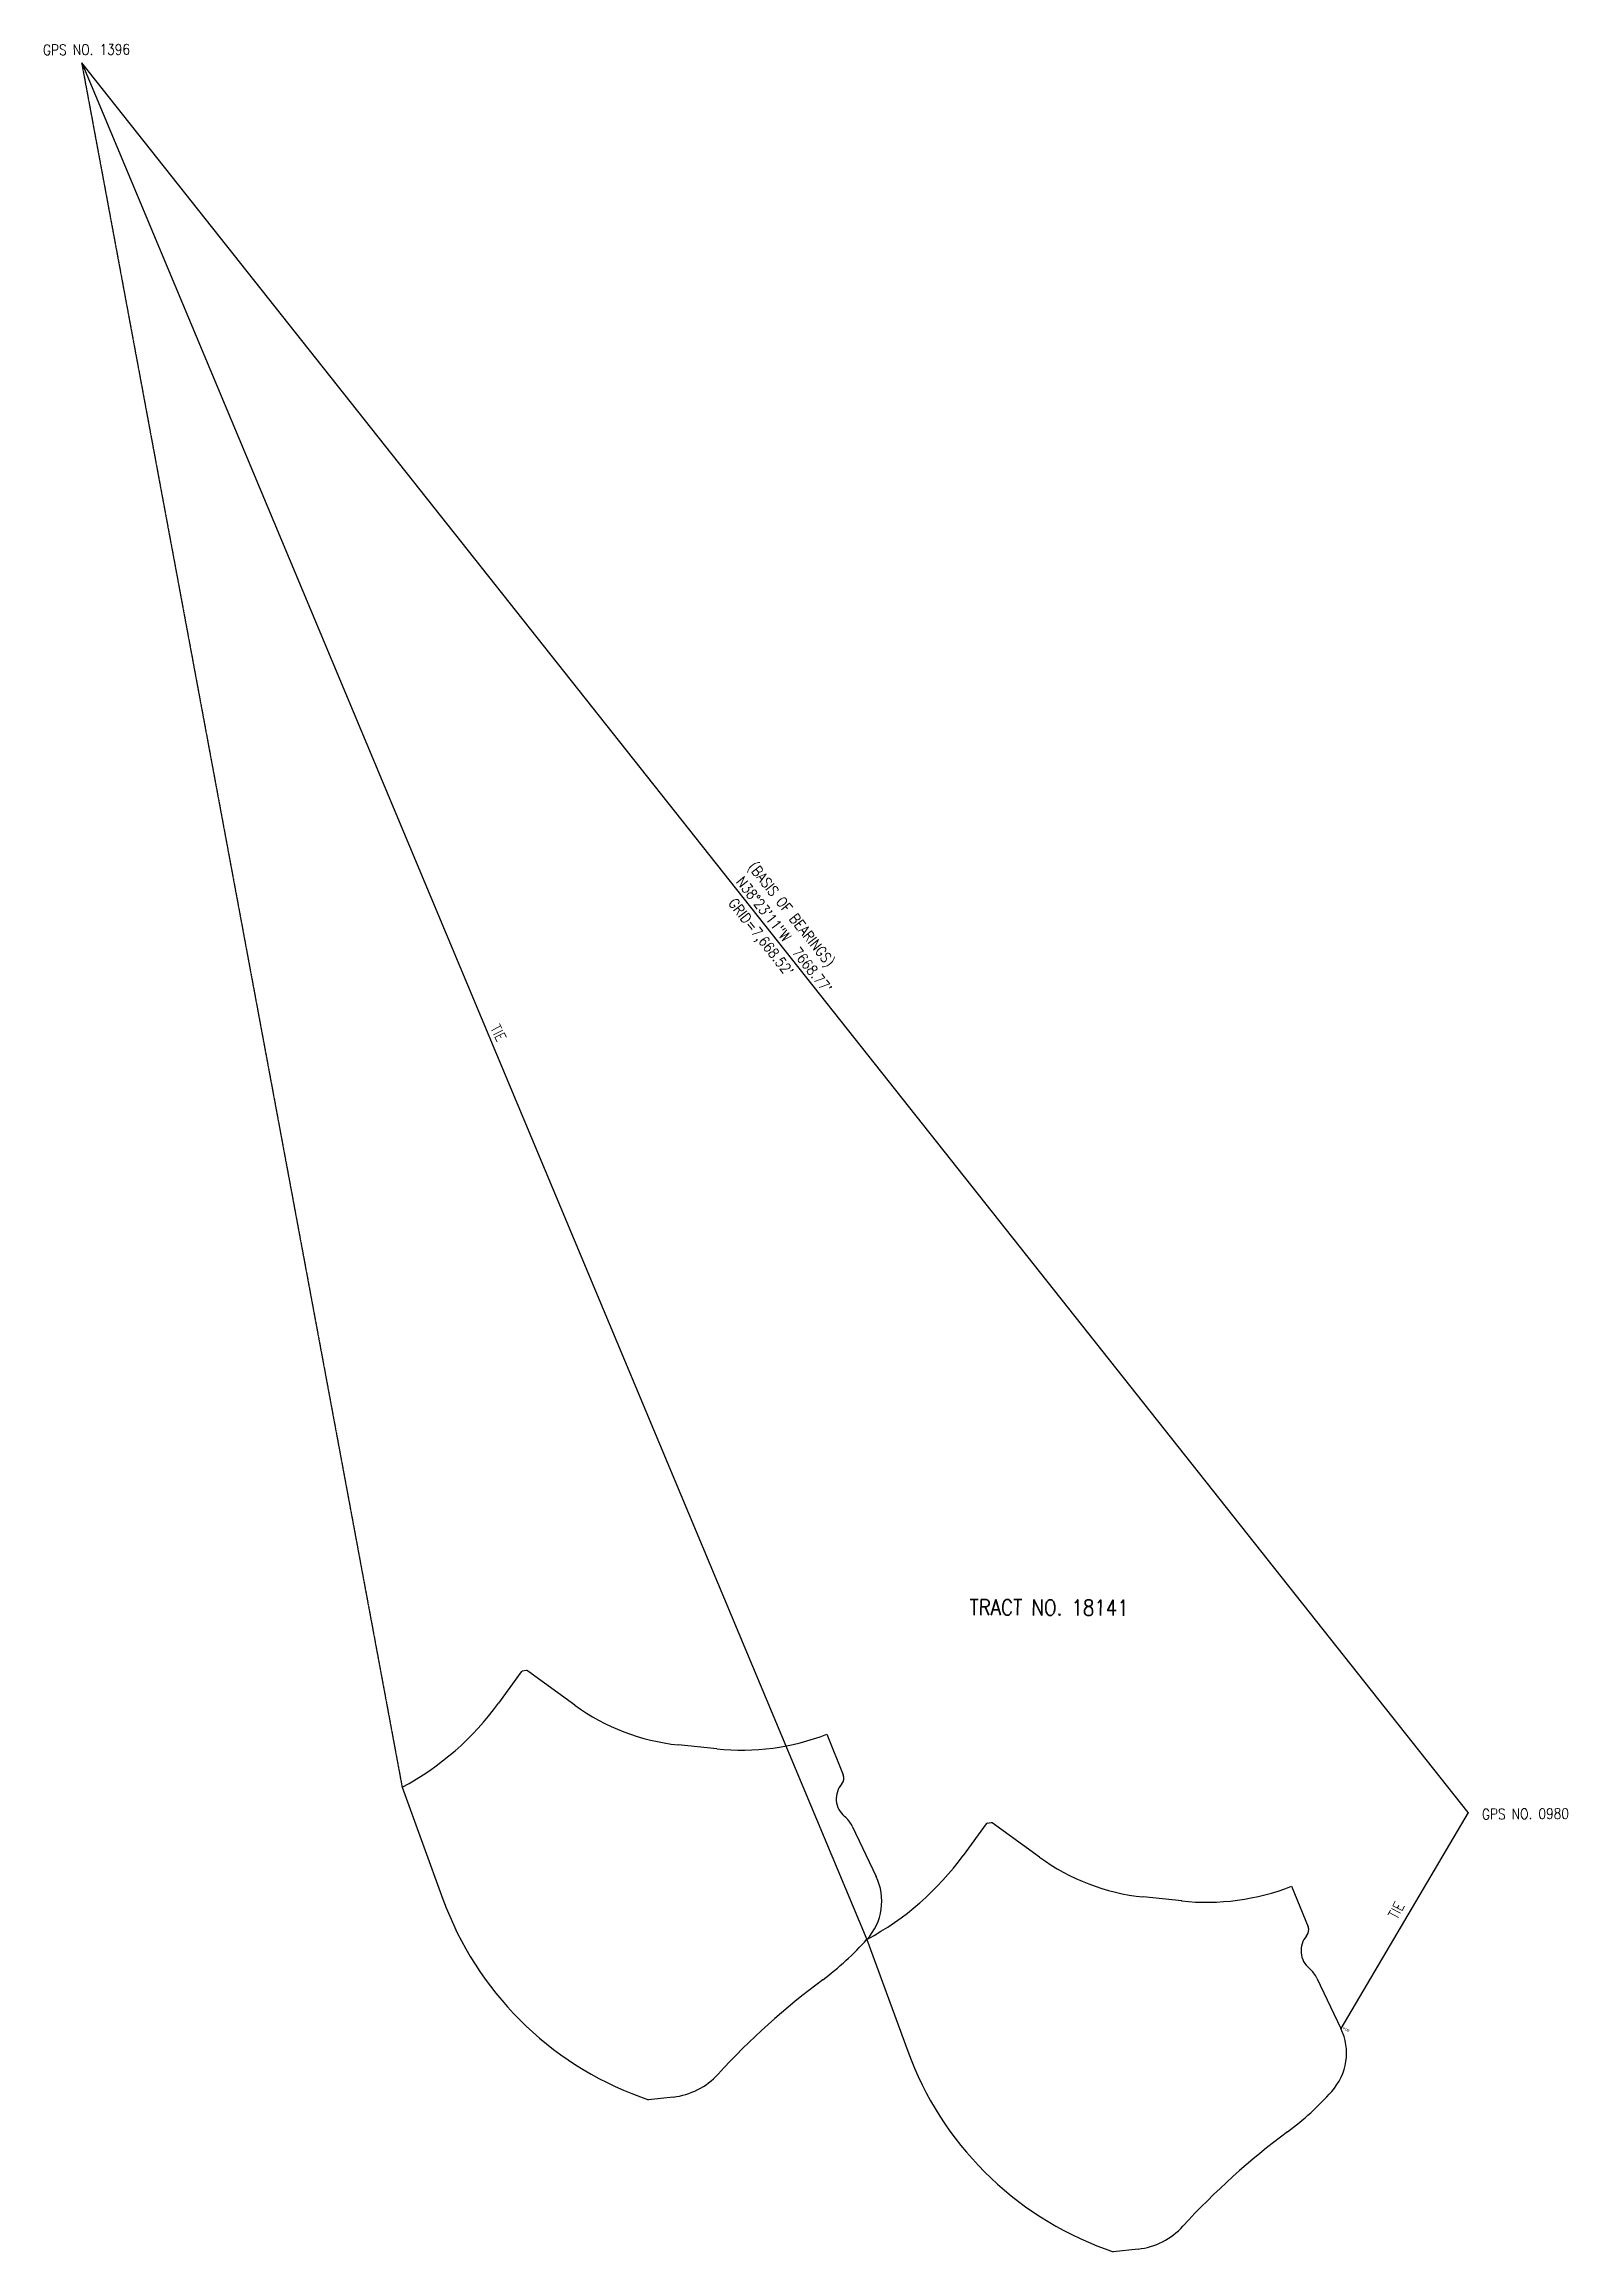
# Model space of a CAD drawing. Extents: x 6117139 to 6122372, y 2195785 to 2203370.
import ezdxf
from ezdxf.enums import TextEntityAlignment as Align

# ---------------------------------------------------------------- set-up
doc = ezdxf.new("R2010")
doc.units = 0
doc.header["$MEASUREMENT"] = 0
doc.header["$PDMODE"] = 3
doc.linetypes.add('CENTER', pattern=[2, 1.25, -0.25, 0.25, -0.25])
for name, color, linetype in [('BASIS OF BEARING GPS TIES', 7, 'Continuous'), ('BOUNDARY', 6, 'Continuous'), ('TRUE POINT OF BEGINNING', 7, 'Continuous')]:
    doc.layers.add(name, color=color, linetype=linetype)
doc.layers.add('GRID CALULATED TIE', color=3, linetype='CENTER', plot=False)
doc.styles.add('L80', font='simplex.shx', dxfattribs={"width": 0.85, "height": 3.2})
doc.styles.add('LotNum', font='x-hlvm1d.shx', dxfattribs={"height": 10})

msp = doc.modelspace()

# ---------------------------------------------------------------- linework, layer by layer
at = {"layer": 'BASIS OF BEARING GPS TIES'}
for p, q in [((6122029.9, 2197294.2), (6117267.9, 2203305.3)), ((6117267.9, 2203305.3), (6119964.6, 2196858.5)), ((6122029.9, 2197294.2), (6121592.6, 2196552.3))]:
    msp.add_line(p, q, dxfattribs=at)
at = {"layer": 'BOUNDARY'}
for p, q in [((6118777.4, 2197777.5), (6118698.9, 2197669.5)), ((6118795.1, 2197781.8), (6118780.7, 2197779.5)), ((6118961.1, 2197663), (6118798.9, 2197780.9)), ((6119449.1, 2197512.7), (6119316.3, 2197526.7)), ((6119826.3, 2197563.1), (6119883.3, 2197423.9)), ((6118368.2, 2197381), (6118508.3, 2196996.4)), ((6119913.5, 2197247.9), (6119996.3, 2197074.7)), ((6120373.8, 2197255.1), (6120295.3, 2197147.1)), ((6120391.5, 2197259.4), (6120377, 2197257.1)), ((6120557.5, 2197140.6), (6120395.2, 2197258.5)), ((6121422.6, 2197040.7), (6121479.6, 2196901.5)), ((6121045.5, 2196990.3), (6120912.7, 2197004.2)), ((6119964.6, 2196858.5), (6120104.7, 2196473.9)), ((6121509.9, 2196725.4), (6121592.6, 2196552.3)), ((6119186.9, 2196317.3), (6119214.1, 2196307.3)), ((6119299.2, 2196316.8), (6119214.1, 2196307.3)), ((6120783.2, 2195794.8), (6120810.5, 2195784.9)), ((6120895.6, 2195794.4), (6120810.5, 2195784.9))]:
    msp.add_line(p, q, dxfattribs=at)
for centre, radius, start, end in [((6118781.4, 2197774.6), 5, 99, 144), ((6118795.9, 2197776.9), 5, 54, 99), ((6117903.3, 2198247.6), 983.5, 298.21188, 324), ((6119393.2, 2198257.6), 735, 234, 264), ((6119533.7, 2198316.8), 808.5, 264, 291.21741), ((6119855.5, 2197412.5), 30, 319.08105, 22.28047), ((6119937.5, 2197341.5), 78.5, 139.08105, 230.6732), ((6119826.9, 2197206.5), 96, 25.52899, 50.6732), ((6120377.8, 2197252.2), 5, 99, 144), ((6120392.3, 2197254.4), 5, 54, 99), ((6119499.6, 2197725.2), 983.5, 298.21188, 324), ((6120989.5, 2197735.2), 735, 234, 264), ((6119819.4, 2196990.2), 196, 317.79396, 25.529), ((6121130, 2197794.4), 808.5, 264, 291.21741), ((6119577.1, 2197385.7), 1137.5, 200.017, 249.93669), ((6121451.9, 2196890.1), 30, 319.08105, 22.28047), ((6119217, 2197524.3), 1001, 306.51831, 318.31356), ((6121533.9, 2196819.1), 78.5, 139.08105, 230.6732), ((6121423.3, 2196684.1), 96, 25.52899, 50.6732), ((6121299.8, 2194711.4), 2499, 126.51831, 137.6306), ((6121415.7, 2196467.8), 196, 317.79396, 25.529), ((6121173.5, 2196863.3), 1137.5, 200.017, 249.93669), ((6119271.8, 2196561.3), 246, 276.40342, 317.6306), ((6120813.4, 2197001.9), 1001, 306.51831, 318.31356), ((6122896.2, 2194189), 2499, 126.51831, 137.6306), ((6120868.1, 2196038.9), 246, 276.40342, 317.6306)]:
    msp.add_arc(centre, radius, start, end, dxfattribs=at)
at = {"layer": 'GRID CALULATED TIE'}
for p, q in [((6117267.2, 2203306), (6118368.2, 2197381)), ((6122029.9, 2197294.1), (6121592.6, 2196552.3))]:
    msp.add_line(p, q, dxfattribs=at)
at = {"layer": 'TRUE POINT OF BEGINNING'}
msp.add_point((6121592.6, 2196552.3), dxfattribs=at)

# ---------------------------------------------------------------- texts
at = {"layer": 'BASIS OF BEARING GPS TIES', "style": 'L80', "width": 0.85}
for s, height, rotation, p in [('GPS NO. 1396', 36, 0.37906, (6117134.8, 2203331.9)), ('(BASIS OF BEARINGS)', 36, 308.38646, (6119554.4, 2200542.6)), ('TRACT NO. 18141', 54, 359.77113, (6120316.8, 2197972.6)), ('GPS NO. 0980', 36, 0.37906, (6122076.9, 2197270.7)), ('TIE', 36, 61.75406, (6121785.2, 2196924.8))]:
    msp.add_text(s, height=height, rotation=rotation, dxfattribs=at).set_placement(p)
for s, rotation, p in [('N38%%D23\'11"W  7668.77\'', 308.38646, (6119666, 2200298.4)), ("GRID=7,668.52'", 308.38646, (6119586.6, 2200290.6)), ('TIE', 297.29927, (6118682.6, 2199964.4))]:
    msp.add_text(s, height=36, rotation=rotation, dxfattribs=at).set_placement(p, align=Align.CENTER)
at = {"layer": 'BASIS OF BEARING GPS TIES', "color": 1, "style": 'LotNum'}
msp.add_text('TPOB', height=8, rotation=335.95449, dxfattribs=at).set_placement((6121607.3, 2196550.1), align=Align.MIDDLE)

doc.saveas('drawing.dxf')
